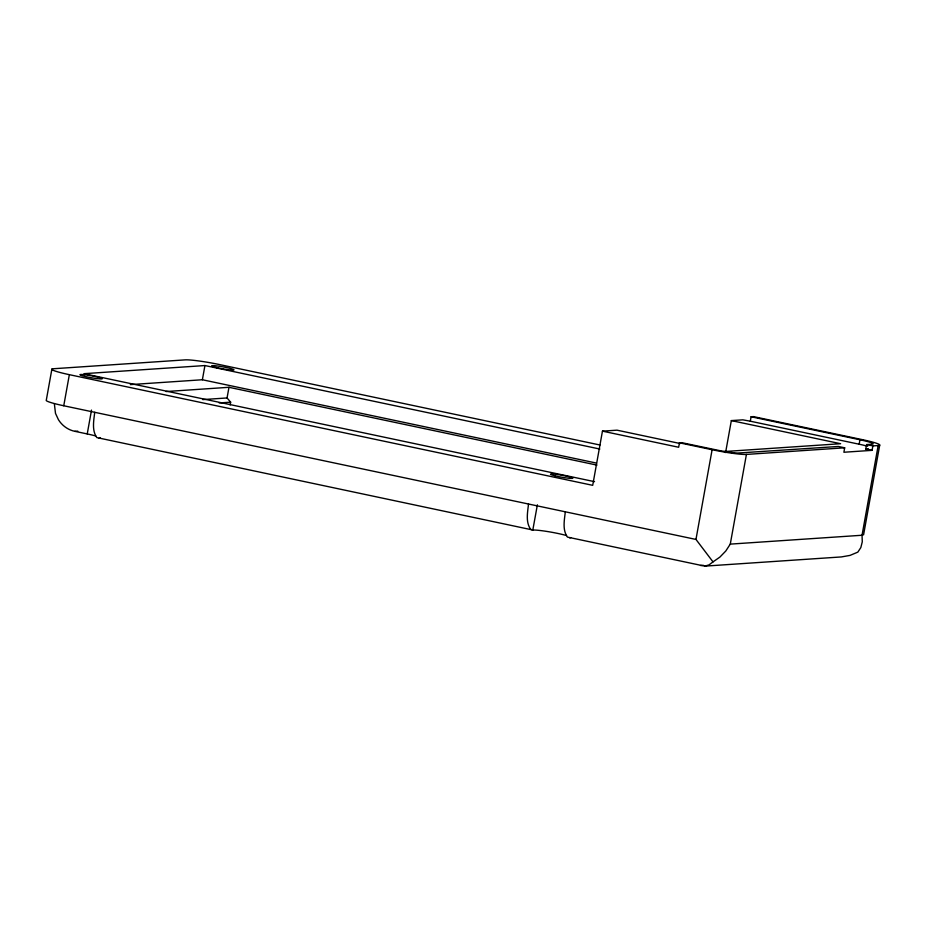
<?xml version="1.0" encoding="UTF-8"?>
<svg xmlns="http://www.w3.org/2000/svg" width="926" height="926" viewBox="0 0 926 926"><rect width="100%" height="100%" fill="white"/><g stroke="black" fill="none" stroke-linecap="round" stroke-linejoin="round"><path stroke-width="1.39" d="M54.333 403.62L55.502 413.401L58.465 419.756A26.831 25.233 86.2 0 0 74.879 431.331L87.449 433.981A19.932 1.736 10.2 0 1 95.76 435.996M94.707 412.301C93.804 420.543 91.662 430.335 96.825 437.581L532.994 530.042A19.897 1.736 10.2 0 1 566.481 535.541M528.526 504.01C527.623 512.263 525.482 522.056 530.644 529.313L532.809 530.054L537.381 504.809M565.311 511.789C564.409 520.042 562.244 529.857 567.464 537.103L704.732 566.133L841.364 556.931L850.033 555.392L857.835 552.127L860.821 547.602L862.28 541.837L862.037 535.251L878.172 445.545A27.178 2.373 10.2 0 0 862.245 439.618L753.394 416.596L751.09 416.758L750.292 421.203L742.826 419.837L731.332 420.601L725.59 452.559M51.891 369.08L46.3 400.171A27.178 2.373 10.2 0 0 63.755 405.762L695.97 539.43L713.008 561.885L719.907 557.082L725.776 551.028L730.278 544.118L746.425 454.423L844.686 447.802L843.887 452.247L872.072 450.349L872.871 445.904L878.172 445.545M63.755 405.762L69.346 374.671A27.178 2.373 10.2 0 1 53.419 368.745L185.177 359.867A27.178 2.373 10.2 0 1 219.485 364.566L599.979 445.012M87.229 433.947L91.512 410.102M130.334 384.603L202.377 379.753L204.935 365.55L599.851 449.041M230.146 404.928L230.643 402.173L227.055 397.96L228.977 387.3L596.946 465.107M680.24 443.542L617.005 430.173L602.456 431.146L592.698 485.328L69.346 374.671M844.686 447.802L838.4 446.471L737.663 453.057A20.326 1.771 10.2 0 1 719.525 450.58L681.744 442.663L679.452 442.825L678.654 447.258L602.456 431.146M695.97 539.43L712.106 449.723A27.178 2.373 10.2 0 0 746.425 454.423M867.65 446.263A20.384 1.771 10.2 0 0 859.154 444.214L859.953 439.769L751.09 416.758M872.072 450.349L865.798 449.017L866.597 444.573L871.898 444.225A20.384 1.771 10.2 0 0 859.953 439.769M863.564 534.915L879.7 445.209M713.008 561.885L709.015 564.895L704.732 566.133M569.652 537.844L570.798 537.601M204.935 365.55L83.896 373.687L594.527 481.659M166.055 391.536L228.977 387.3M202.748 399.592L227.055 397.96M219.207 402.949L230.643 402.173M74.879 431.331L77.772 431.134M723.9 451.564L840.611 443.716L731.332 420.601M865.798 449.017L868.449 448.844M730.278 544.118L862.037 535.251M700.496 565.508L703.366 565.311M99.024 438.334L99.128 438.334A19.932 1.736 10.2 0 0 100.031 437.581M866.597 444.573L872.871 445.904M750.292 421.203L859.154 444.214M679.452 442.825L712.106 449.723M202.377 379.753L596.541 463.093M84.694 376.384A11.32 0.984 10.2 0 0 102.196 378.78A11.32 0.984 10.2 0 0 86.407 374.961A11.32 0.984 10.2 0 0 84.694 376.384M216.441 367.518A11.32 0.984 10.2 0 0 233.954 369.914A11.32 0.984 10.2 0 0 218.166 366.094A11.32 0.984 10.2 0 0 216.441 367.518M555.287 475.883A11.32 0.984 10.2 0 0 572.8 478.279A11.32 0.984 10.2 0 0 557.012 474.459A11.32 0.984 10.2 0 0 555.287 475.883"/></g></svg>
